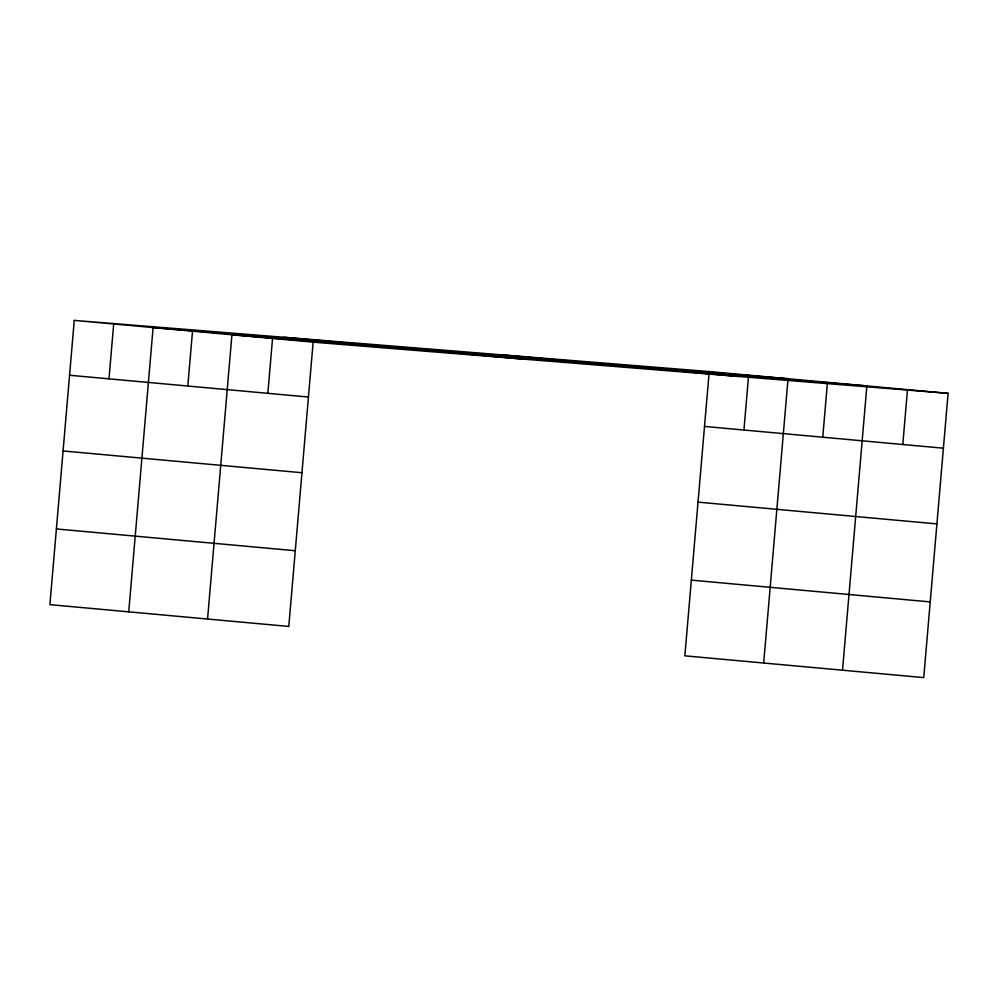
<?xml version="1.0" encoding="UTF-8"?>
<svg xmlns="http://www.w3.org/2000/svg" width="998" height="998" viewBox="0 0 998 998"><rect width="100%" height="100%" fill="white"/><g stroke="black" fill="none" stroke-linecap="round" stroke-linejoin="round"><path stroke-width="1.5" d="M74.264 320.395L49.9 604.651L288.784 626.432L313.147 342.164L74.264 320.395L709.216 371.568L948.1 393.349L923.736 677.605L684.853 655.836L709.216 371.568M108.982 378.841L113.685 323.988M128.73 611.836L153.106 327.581L788.046 378.753L763.682 663.021M187.811 386.026L192.514 331.174M207.559 619.022L231.935 334.767L866.875 385.939L842.512 670.207M267.838 393.324L272.541 338.472M743.934 430.026L748.637 375.161M822.764 437.211L827.467 382.346M902.791 444.509L907.494 389.644M313.147 342.164L948.1 393.349M499.686 354.677L738.57 376.458M283.806 337.287L522.69 359.055M704.513 426.433L943.397 448.202M69.561 375.248L308.444 397.029M698.026 502.131L936.91 523.913M63.074 450.959L301.957 472.728M691.34 580.125L930.223 601.906M56.387 528.952L295.271 550.721"/></g></svg>
